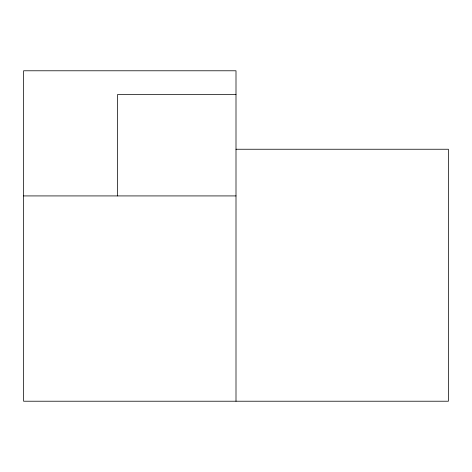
<?xml version="1.0" encoding="UTF-8"?>
<svg xmlns="http://www.w3.org/2000/svg" width="472" height="472" viewBox="0 0 472 472"><rect width="100%" height="100%" fill="white"/><g stroke="black" fill="none" stroke-linecap="round" stroke-linejoin="round"><path stroke-width="0.71" d="M236 94.459L117.622 94.459L117.622 195.921M236 149.246L448.4 149.246L448.4 401.218L23.6 401.218L23.6 70.782L236 70.782L236 401.218M23.6 195.921L236 195.921"/></g></svg>
